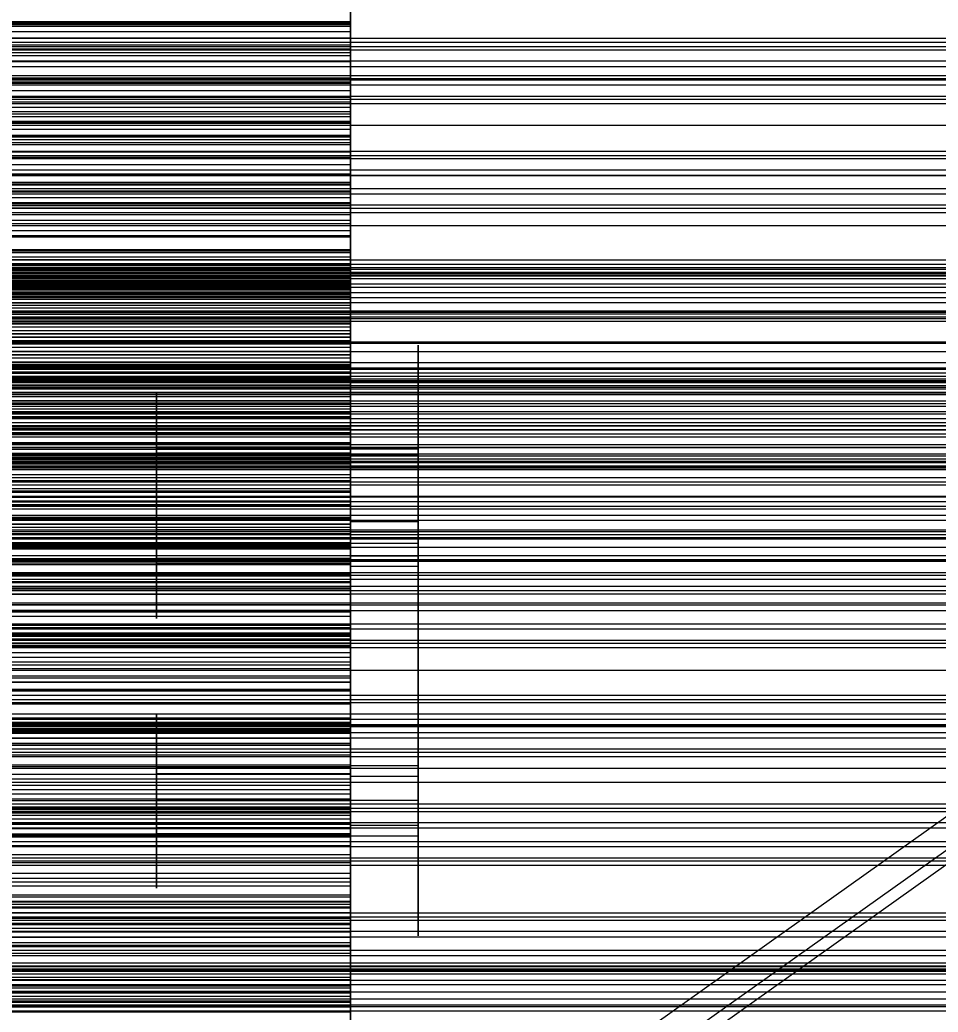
# Model space of a CAD drawing. Header units: millimetres. Extents: x -1970 to 59977, y -65068 to 6837.
# Drawn here: x 681.8 to 871.3, y -34246.2 to -34041.4 of the extents above; entities that cross this region are included whole.
import ezdxf

# ---------------------------------------------------------------- set-up
doc = ezdxf.new("R2010")
doc.units = ezdxf.units.MM
for name, color, linetype, lineweight in [('COTAS_O', 1, 'Continuous', 0), ('frontal_briquetadora', 7, 'Continuous', 0), ('frontal_C03', 7, 'Continuous', 0), ('frontal_secador', 7, 'Continuous', 0), ('frontal_tolva', 7, 'Continuous', 0)]:
    doc.layers.add(name, color=color, linetype=linetype, lineweight=lineweight)
doc.dimstyles.new('R19_100', dxfattribs={"dimtxt": 250, "dimasz": 150, "dimexe": 150, "dimexo": 80, "dimgap": 100, "dimtad": 1, "dimtih": 1, "dimtoh": 1, "dimdsep": 46, "dimcen": 0.09, "dimadec": 0, "dimazin": 0, "dimtfac": 1, "dimtdec": 4, "dimtofl": 0, "dimtmove": 0, "dimatfit": 3, "dimfxl": 1, "dimtolj": 1, "dimtzin": 0, "dimarcsym": 0})

# ---------------------------------------------------------------- blocks, each defined once
blk = doc.blocks.new('*D39')
at = {"layer": 'COTAS_O', "color": 0, "lineweight": -2, "transparency": 16777216}
for p, q in [((-1725, -34320), (-1725, -33550)), ((1725, -34320), (1725, -33550)), ((-1575, -33700), (1575, -33700))]:
    blk.add_line(p, q, dxfattribs=at)
at = {"layer": 'COTAS_O', "color": 0, "transparency": 16777216}
for points in [[(-1575, -33675), (-1575, -33725), (-1725, -33700)], [(1575, -33675), (1575, -33725), (1725, -33700)]]:
    blk.add_solid(points, dxfattribs=at)
at = {"layer": 'Defpoints', "color": 0, "transparency": 16777216}
for p in [(1725, -33700), (-1725, -34400), (1725, -34400)]:
    blk.add_point(p, dxfattribs=at)

msp = doc.modelspace()

# ---------------------------------------------------------------- linework, layer by layer
at = {"layer": 'frontal_briquetadora'}
for p, q in [((750, -34042.33), (750, -34028.173)), ((750, -34035.129), (750, -34047.366)), ((750, -34048.703), (750, -34035.538)), ((750, -34050.982), (750, -34037.173)), ((750, -34041.914), (750, -34037.651)), ((750, -34042.091), (750, -34038.346)), ((750, -34041.744), (550, -34041.744)), ((750, -34041.914), (550, -34041.914)), ((750, -34040.158), (750, -34053.343)), ((750, -34040.962), (750, -34054.391)), ((750, -34049.943), (750, -34041.744)), ((750, -34041.744), (750, -34042.719)), ((750, -34046.033), (750, -34041.914)), ((750, -34042.091), (550, -34042.091)), ((550, -34042.33), (750, -34042.33)), ((750, -34042.719), (550, -34042.719)), ((750, -34043.842), (550, -34043.842)), ((750, -34050.002), (750, -34042.091)), ((750, -34055.971), (750, -34042.33)), ((750, -34042.719), (750, -34043.842)), ((750, -34043.842), (750, -34045.12)), ((750, -34045.12), (550, -34045.12)), ((750, -34046.033), (550, -34046.033)), ((750, -34045.12), (750, -34046.562)), ((750, -34049.995), (750, -34046.033)), ((750, -34046.562), (550, -34046.562)), ((550, -34047.366), (750, -34047.366)), ((750, -34046.562), (750, -34048.182)), ((750, -34047.366), (750, -34060.778)), ((750, -34048.182), (550, -34048.182)), ((550, -34048.703), (750, -34048.703)), ((750, -34049.943), (550, -34049.943)), ((750, -34049.995), (550, -34049.995)), ((750, -34050.002), (550, -34050.002)), ((750, -34048.182), (750, -34050.002)), ((750, -34062.66), (750, -34048.703)), ((750, -34054.209), (750, -34049.943)), ((750, -34053.784), (750, -34049.995)), ((550, -34050.982), (750, -34050.982)), ((750, -34065.181), (750, -34050.982)), ((550, -34053.343), (750, -34053.343)), ((750, -34053.784), (550, -34053.784)), ((750, -34054.209), (550, -34054.209)), ((750, -34053.343), (750, -34065.238)), ((750, -34057.376), (750, -34053.784)), ((750, -34058.334), (750, -34054.209)), ((550, -34054.391), (750, -34054.391)), ((550, -34055.971), (750, -34055.971)), ((750, -34054.391), (750, -34066.654)), ((750, -34068.572), (750, -34055.971)), ((750, -34057.376), (550, -34057.376)), ((750, -34058.334), (550, -34058.334)), ((750, -34065.565), (750, -34057.376)), ((750, -34062.309), (750, -34058.334)), ((750, -34058.719), (550, -34058.719)), ((750, -34059.446), (550, -34059.446)), ((750, -34060.326), (550, -34060.326)), ((750, -34067.177), (750, -34058.719)), ((750, -34058.719), (750, -34059.446)), ((750, -34059.446), (750, -34060.326)), ((750, -34060.326), (750, -34061.366)), ((550, -34060.778), (750, -34060.778)), ((750, -34061.366), (550, -34061.366)), ((750, -34062.309), (550, -34062.309)), ((750, -34060.778), (750, -34074.849)), ((750, -34061.366), (750, -34062.574)), ((750, -34066.121), (750, -34062.309)), ((750, -34062.574), (550, -34062.574)), ((550, -34062.66), (750, -34062.66)), ((750, -34063.966), (550, -34063.966)), ((750, -34062.574), (750, -34063.966)), ((750, -34076.872), (750, -34062.66)), ((750, -34063.966), (750, -34065.565)), ((550, -34065.181), (750, -34065.181)), ((550, -34065.238), (750, -34065.238)), ((750, -34065.565), (550, -34065.565)), ((750, -34066.121), (550, -34066.121)), ((750, -34079.226), (750, -34065.181)), ((750, -34065.238), (750, -34075.388)), ((750, -34069.755), (750, -34066.121)), ((550, -34066.654), (750, -34066.654)), ((750, -34067.177), (550, -34067.177)), ((550, -34068.572), (750, -34068.572)), ((750, -34066.654), (750, -34077.28)), ((750, -34071.299), (750, -34067.177)), ((750, -34079.648), (750, -34068.572)), ((750, -34069.755), (550, -34069.755)), ((750, -34073.184), (750, -34069.755)), ((750, -34071.299), (550, -34071.299)), ((750, -34075.275), (750, -34071.299)), ((750, -34073.184), (550, -34073.184)), ((750, -34081.632), (750, -34073.184)), ((550, -34074.849), (750, -34074.849)), ((750, -34075.275), (550, -34075.275)), ((550, -34075.388), (750, -34075.388)), ((750, -34076.214), (550, -34076.214)), ((750, -34076.693), (550, -34076.693)), ((750, -34074.849), (750, -34089.04)), ((750, -34079.097), (750, -34075.275)), ((750, -34075.388), (750, -34083.402)), ((750, -34084.911), (750, -34076.214)), ((750, -34076.214), (750, -34076.693)), ((750, -34076.693), (750, -34077.327)), ((550, -34076.872), (750, -34076.872)), ((550, -34077.28), (750, -34077.28)), ((750, -34077.327), (550, -34077.327)), ((750, -34078.126), (550, -34078.126)), ((750, -34090.793), (750, -34076.872)), ((750, -34077.28), (750, -34085.86)), ((750, -34077.327), (750, -34078.126)), ((750, -34078.126), (750, -34079.098)), ((750, -34079.098), (550, -34079.098)), ((550, -34079.226), (750, -34079.226)), ((550, -34079.648), (750, -34079.648)), ((750, -34080.258), (550, -34080.258)), ((750, -34082.751), (750, -34079.097)), ((750, -34079.098), (750, -34080.258)), ((750, -34092.577), (750, -34079.226)), ((750, -34088.773), (750, -34079.648)), ((750, -34080.258), (750, -34081.632)), ((750, -34081.632), (550, -34081.632)), ((750, -34082.751), (550, -34082.751)), ((750, -34086.22), (750, -34082.751)), ((550, -34083.402), (750, -34083.402)), ((750, -34084.911), (550, -34084.911)), ((750, -34083.402), (750, -34088.971)), ((750, -34088.88), (750, -34084.911)), ((550, -34085.86), (750, -34085.86)), ((750, -34086.22), (550, -34086.22)), ((750, -34085.86), (750, -34092.064)), ((750, -34089.479), (750, -34086.22)), ((550, -34088.773), (750, -34088.773)), ((750, -34088.88), (550, -34088.88)), ((550, -34088.971), (750, -34088.971)), ((550, -34089.04), (750, -34089.04)), ((750, -34095.598), (750, -34088.773)), ((750, -34092.698), (750, -34088.88)), ((750, -34088.971), (750, -34090.256)), ((750, -34089.04), (750, -34102.804)), ((750, -34089.479), (550, -34089.479)), ((550, -34090.256), (750, -34090.256)), ((550, -34090.793), (750, -34090.793)), ((750, -34098.165), (750, -34089.479)), ((750, -34090.256), (750, -34091.623)), ((750, -34103.889), (750, -34090.793)), ((550, -34091.623), (750, -34091.623)), ((550, -34092.064), (750, -34092.064)), ((550, -34092.577), (750, -34092.577)), ((750, -34092.698), (550, -34092.698)), ((550, -34093.074), (750, -34093.074)), ((750, -34091.623), (750, -34093.074)), ((750, -34092.064), (750, -34093.54)), ((750, -34104.721), (750, -34092.577)), ((750, -34096.357), (750, -34092.698)), ((750, -34093.074), (750, -34094.607)), ((550, -34093.54), (750, -34093.54)), ((750, -34094.189), (550, -34094.189)), ((750, -34094.417), (550, -34094.417)), ((550, -34094.607), (750, -34094.607)), ((750, -34094.804), (550, -34094.804)), ((550, -34095.098), (750, -34095.098)), ((750, -34093.54), (750, -34095.098)), ((750, -34103.103), (750, -34094.189)), ((750, -34094.189), (750, -34094.417)), ((750, -34094.417), (750, -34094.804)), ((750, -34094.607), (750, -34096.221)), ((750, -34094.804), (750, -34095.36)), ((750, -34095.098), (750, -34096.737)), ((750, -34095.36), (550, -34095.36)), ((550, -34095.598), (750, -34095.598)), ((750, -34096.093), (550, -34096.093)), ((550, -34096.221), (750, -34096.221)), ((750, -34096.357), (550, -34096.357)), ((550, -34096.737), (750, -34096.737)), ((750, -34097.02), (550, -34097.02)), ((550, -34097.262), (750, -34097.262)), ((750, -34095.36), (750, -34096.093)), ((750, -34097.262), (750, -34095.598)), ((750, -34096.093), (750, -34097.02)), ((750, -34096.221), (750, -34097.916)), ((750, -34099.843), (750, -34096.357)), ((750, -34096.737), (750, -34098.457)), ((750, -34097.02), (750, -34098.165)), ((750, -34099.007), (750, -34097.262)), ((550, -34097.916), (750, -34097.916)), ((750, -34098.165), (550, -34098.165)), ((550, -34098.457), (750, -34098.457)), ((550, -34099.007), (750, -34099.007)), ((750, -34097.916), (750, -34099.69)), ((750, -34098.457), (750, -34100.257)), ((750, -34100.831), (750, -34099.007)), ((550, -34099.69), (750, -34099.69)), ((750, -34099.843), (550, -34099.843)), ((550, -34100.257), (750, -34100.257)), ((550, -34100.831), (750, -34100.831)), ((750, -34099.69), (750, -34101.544)), ((750, -34103.14), (750, -34099.843)), ((750, -34100.257), (750, -34102.135)), ((750, -34102.733), (750, -34100.831)), ((550, -34101.544), (750, -34101.544)), ((550, -34102.135), (750, -34102.135)), ((550, -34102.733), (750, -34102.733)), ((550, -34102.804), (750, -34102.804)), ((750, -34103.103), (550, -34103.103)), ((750, -34103.14), (550, -34103.14)), ((750, -34101.544), (750, -34103.477)), ((750, -34102.135), (750, -34104.091)), ((750, -34104.714), (750, -34102.733)), ((750, -34102.804), (750, -34115.613)), ((750, -34106.909), (750, -34103.103)), ((750, -34106.22), (750, -34103.14)), ((550, -34103.477), (750, -34103.477)), ((550, -34103.889), (750, -34103.889)), ((550, -34104.091), (750, -34104.091)), ((550, -34104.714), (750, -34104.714)), ((550, -34104.721), (750, -34104.721)), ((750, -34103.477), (750, -34105.486)), ((750, -34115.656), (750, -34103.889)), ((750, -34104.091), (750, -34106.125)), ((750, -34106.771), (750, -34104.714)), ((750, -34115.191), (750, -34104.721)), ((550, -34105.486), (750, -34105.486)), ((550, -34106.125), (750, -34106.125)), ((750, -34106.22), (550, -34106.22)), ((550, -34106.771), (750, -34106.771)), ((750, -34106.909), (550, -34106.909)), ((750, -34105.486), (750, -34107.573)), ((750, -34106.125), (750, -34108.235)), ((750, -34115.124), (750, -34106.22)), ((750, -34108.904), (750, -34106.771)), ((750, -34110.56), (750, -34106.909)), ((550, -34107.573), (750, -34107.573)), ((550, -34108.235), (750, -34108.235)), ((550, -34108.904), (750, -34108.904)), ((750, -34107.573), (750, -34109.735)), ((750, -34108.235), (750, -34110.42)), ((750, -34112.322), (750, -34108.512)), ((750, -34108.512), (750, -34108.992)), ((750, -34112.8), (750, -34108.552)), ((750, -34111.113), (750, -34108.904)), ((750, -34108.992), (750, -34113.668)), ((764, -34112.322), (764, -34108.512)), ((764, -34108.512), (764, -34108.992)), ((764, -34112.8), (764, -34108.552)), ((764, -34108.992), (764, -34113.668)), ((550, -34109.735), (750, -34109.735)), ((550, -34110.42), (750, -34110.42)), ((750, -34110.56), (550, -34110.56)), ((550, -34111.113), (750, -34111.113)), ((750, -34109.735), (750, -34111.971)), ((750, -34110.42), (750, -34112.679)), ((750, -34114.047), (750, -34110.56)), ((750, -34113.395), (750, -34111.113)), ((550, -34111.971), (750, -34111.971)), ((750, -34112.576), (550, -34112.576)), ((750, -34112.599), (550, -34112.599)), ((550, -34112.679), (750, -34112.679)), ((750, -34112.716), (550, -34112.716)), ((750, -34113.027), (550, -34113.027)), ((550, -34113.395), (750, -34113.395)), ((750, -34113.519), (550, -34113.519)), ((750, -34111.971), (750, -34114.281)), ((750, -34119.668), (750, -34112.322)), ((750, -34112.599), (750, -34112.576)), ((750, -34112.576), (750, -34112.716)), ((750, -34121.71), (750, -34112.599)), ((750, -34112.679), (750, -34115.012)), ((750, -34112.716), (750, -34113.027)), ((750, -34120.455), (750, -34112.8)), ((750, -34113.027), (750, -34113.519)), ((750, -34115.75), (750, -34113.395)), ((750, -34113.519), (750, -34114.21)), ((750, -34113.668), (750, -34121.613)), ((764, -34119.668), (764, -34112.322)), ((764, -34120.455), (764, -34112.8)), ((764, -34113.668), (764, -34121.613)), ((750, -34114.047), (550, -34114.047)), ((750, -34114.21), (550, -34114.21)), ((550, -34114.281), (750, -34114.281)), ((550, -34115.012), (750, -34115.012)), ((750, -34115.124), (550, -34115.124)), ((550, -34115.191), (750, -34115.191)), ((550, -34115.613), (750, -34115.613)), ((550, -34115.656), (750, -34115.656)), ((750, -34117.358), (750, -34114.047)), ((750, -34114.21), (750, -34115.124)), ((750, -34114.281), (750, -34116.664)), ((750, -34115.012), (750, -34117.417)), ((750, -34123.584), (750, -34115.191)), ((750, -34115.613), (750, -34126.974)), ((750, -34125.641), (750, -34115.656)), ((550, -34115.75), (750, -34115.75)), ((550, -34116.664), (750, -34116.664)), ((750, -34117.358), (550, -34117.358)), ((550, -34117.417), (750, -34117.417)), ((750, -34118.177), (750, -34115.75)), ((750, -34116.664), (750, -34119.118)), ((750, -34120.474), (750, -34117.358)), ((750, -34117.417), (750, -34119.893)), ((550, -34118.177), (750, -34118.177)), ((550, -34119.118), (750, -34119.118)), ((710, -34120.618), (710, -34118.301)), ((710, -34120.437), (710, -34118.359)), ((710, -34118.359), (710, -34118.621)), ((710, -34118.621), (710, -34121.171)), ((750, -34120.227), (750, -34117.813)), ((750, -34120.031), (750, -34117.866)), ((750, -34117.866), (750, -34118.139)), ((750, -34118.139), (750, -34120.796)), ((750, -34120.675), (750, -34118.177)), ((750, -34120.618), (750, -34118.301)), ((750, -34120.437), (750, -34118.359)), ((750, -34118.359), (750, -34118.621)), ((750, -34118.621), (750, -34121.171)), ((750, -34119.118), (750, -34126.503)), ((750, -34129.095), (750, -34119.668)), ((764, -34129.095), (764, -34119.668)), ((550, -34119.893), (750, -34119.893)), ((750, -34120.474), (550, -34120.474)), ((550, -34120.675), (750, -34120.675)), ((750, -34121.71), (550, -34121.71)), ((710, -34124.444), (710, -34120.437)), ((710, -34124.793), (710, -34120.618)), ((710, -34121.171), (710, -34125.505)), ((750, -34119.893), (750, -34122.44)), ((750, -34124.205), (750, -34120.031)), ((750, -34124.576), (750, -34120.227)), ((750, -34124.444), (750, -34120.437)), ((750, -34130), (750, -34120.455)), ((750, -34123.368), (750, -34120.474)), ((750, -34124.793), (750, -34120.618)), ((750, -34123.243), (750, -34120.675)), ((750, -34120.796), (750, -34125.31)), ((750, -34121.171), (750, -34125.505)), ((750, -34121.613), (750, -34131.254)), ((750, -34125.343), (750, -34121.71)), ((764, -34130), (764, -34120.455)), ((764, -34121.613), (764, -34131.254)), ((550, -34122.44), (750, -34122.44)), ((550, -34123.243), (750, -34123.243)), ((750, -34123.368), (550, -34123.368)), ((550, -34123.584), (750, -34123.584)), ((750, -34122.44), (750, -34125.055)), ((750, -34125.879), (750, -34123.243)), ((750, -34132.468), (750, -34123.368)), ((750, -34129.579), (750, -34123.584)), ((550, -34125.055), (750, -34125.055)), ((750, -34125.343), (550, -34125.343)), ((550, -34125.641), (750, -34125.641)), ((550, -34125.879), (750, -34125.879)), ((710, -34129.586), (710, -34124.444)), ((710, -34130), (710, -34124.793)), ((710, -34125.505), (710, -34130.763)), ((750, -34129.561), (750, -34124.205)), ((750, -34128.168), (750, -34124.357)), ((750, -34124.357), (750, -34124.838)), ((750, -34129.586), (750, -34124.444)), ((750, -34130), (750, -34124.576)), ((750, -34130), (750, -34124.793)), ((750, -34124.838), (750, -34129.514)), ((750, -34125.055), (750, -34133.026)), ((750, -34125.31), (750, -34130.788)), ((750, -34128.818), (750, -34125.343)), ((750, -34125.505), (750, -34130.763)), ((750, -34133.462), (750, -34125.641)), ((750, -34128.583), (750, -34125.879)), ((764, -34128.168), (764, -34124.357)), ((764, -34124.357), (764, -34124.838)), ((764, -34124.838), (764, -34129.514)), ((550, -34126.503), (750, -34126.503)), ((550, -34126.974), (750, -34126.974)), ((750, -34126.503), (750, -34131.376)), ((750, -34126.974), (750, -34136.452)), ((750, -34132.226), (750, -34127.978)), ((764, -34132.226), (764, -34127.978)), ((520, -34129.561), (750, -34129.561)), ((520, -34130), (750, -34130)), ((550, -34128.583), (750, -34128.583)), ((750, -34128.818), (550, -34128.818)), ((550, -34129.579), (750, -34129.579)), ((750, -34129.586), (710, -34129.586)), ((710, -34134.844), (710, -34129.586)), ((750, -34130), (710, -34130)), ((710, -34130), (710, -34135.207)), ((750, -34135.514), (750, -34128.168)), ((750, -34131.352), (750, -34128.583)), ((750, -34132.125), (750, -34128.818)), ((764, -34129.095), (750, -34129.095)), ((750, -34138.736), (750, -34129.095)), ((750, -34129.514), (750, -34137.459)), ((750, -34135.039), (750, -34129.561)), ((750, -34132.944), (750, -34129.579)), ((750, -34134.844), (750, -34129.586)), ((750, -34130), (750, -34135.424)), ((764, -34130), (750, -34130)), ((750, -34130), (750, -34135.207)), ((750, -34130), (750, -34139.545)), ((764, -34135.514), (764, -34128.168)), ((764, -34138.736), (764, -34129.095)), ((764, -34129.514), (764, -34137.459)), ((764, -34130), (764, -34139.545)), ((520, -34130.788), (750, -34130.788)), ((750, -34131.018), (550, -34131.018)), ((750, -34131.084), (550, -34131.084)), ((750, -34131.126), (550, -34131.126)), ((750, -34131.335), (550, -34131.335)), ((550, -34131.352), (750, -34131.352)), ((550, -34131.376), (750, -34131.376)), ((750, -34131.4), (550, -34131.4)), ((750, -34131.787), (550, -34131.787)), ((750, -34130.763), (710, -34130.763)), ((710, -34130.763), (710, -34135.905)), ((750, -34130.763), (750, -34135.905)), ((750, -34130.788), (750, -34136.144)), ((750, -34131.126), (750, -34131.018)), ((750, -34131.018), (750, -34131.084)), ((750, -34131.084), (750, -34131.335)), ((750, -34131.4), (750, -34131.126)), ((764, -34131.254), (750, -34131.254)), ((750, -34131.254), (750, -34140.681)), ((750, -34131.335), (750, -34131.787)), ((750, -34139.891), (750, -34131.352)), ((750, -34131.376), (750, -34133.551)), ((750, -34140.685), (750, -34131.4)), ((750, -34135.282), (750, -34131.472)), ((750, -34131.472), (750, -34131.953)), ((750, -34131.787), (750, -34132.468)), ((750, -34131.953), (750, -34136.628)), ((764, -34131.254), (764, -34140.681)), ((764, -34135.282), (764, -34131.472)), ((764, -34131.472), (764, -34131.953)), ((764, -34131.953), (764, -34136.628)), ((750, -34132.125), (550, -34132.125)), ((750, -34132.468), (550, -34132.468)), ((550, -34132.944), (750, -34132.944)), ((550, -34133.026), (750, -34133.026)), ((550, -34133.462), (750, -34133.462)), ((550, -34133.551), (750, -34133.551)), ((750, -34135.252), (750, -34132.125)), ((750, -34139.881), (750, -34132.226)), ((750, -34133.551), (750, -34132.944)), ((750, -34133.026), (750, -34138.548)), ((750, -34138.817), (750, -34133.462)), ((750, -34135.877), (750, -34133.712)), ((750, -34133.712), (750, -34133.985)), ((750, -34133.985), (750, -34136.641)), ((764, -34139.881), (764, -34132.226)), ((750, -34135.252), (550, -34135.252)), ((710, -34136.282), (710, -34134.204)), ((710, -34134.204), (710, -34134.466)), ((710, -34134.466), (710, -34137.017)), ((710, -34139.178), (710, -34134.844)), ((710, -34135.207), (710, -34139.382)), ((710, -34135.905), (710, -34139.912)), ((750, -34136.282), (750, -34134.204)), ((750, -34134.204), (750, -34134.466)), ((750, -34134.466), (750, -34137.017)), ((750, -34139.178), (750, -34134.844)), ((750, -34139.553), (750, -34135.039)), ((750, -34135.207), (750, -34139.382)), ((750, -34138.18), (750, -34135.252)), ((750, -34142.628), (750, -34135.282)), ((750, -34135.424), (750, -34139.773)), ((750, -34144.941), (750, -34135.514)), ((750, -34140.051), (750, -34135.877)), ((750, -34135.905), (750, -34139.912)), ((750, -34136.144), (750, -34140.318)), ((764, -34142.628), (764, -34135.282)), ((764, -34144.941), (764, -34135.514)), ((550, -34136.452), (750, -34136.452)), ((750, -34138.18), (550, -34138.18)), ((710, -34140.289), (710, -34136.282)), ((710, -34137.017), (710, -34141.35)), ((710, -34140.044), (710, -34137.727)), ((750, -34140.289), (750, -34136.282)), ((750, -34136.452), (750, -34143.68)), ((750, -34136.628), (750, -34144.574)), ((750, -34136.641), (750, -34141.156)), ((750, -34137.017), (750, -34141.35)), ((750, -34139.653), (750, -34137.24)), ((750, -34137.459), (750, -34147.1)), ((750, -34140.044), (750, -34137.727)), ((750, -34140.882), (750, -34138.18)), ((764, -34136.628), (764, -34144.574)), ((764, -34137.459), (764, -34147.1)), ((550, -34138.548), (750, -34138.548)), ((550, -34138.817), (750, -34138.817)), ((550, -34139.891), (750, -34139.891)), ((710, -34141.729), (710, -34139.178)), ((710, -34139.382), (710, -34141.699)), ((710, -34139.912), (710, -34141.991)), ((710, -34144.22), (710, -34140.044)), ((710, -34145.431), (710, -34140.289)), ((750, -34138.548), (750, -34141.41)), ((750, -34146.681), (750, -34138.736)), ((750, -34141.501), (750, -34138.817)), ((750, -34141.729), (750, -34139.178)), ((750, -34139.382), (750, -34141.699)), ((750, -34139.545), (750, -34147.2)), ((750, -34142.21), (750, -34139.553)), ((750, -34144.003), (750, -34139.653)), ((750, -34139.773), (750, -34142.187)), ((750, -34149.426), (750, -34139.881)), ((750, -34146.05), (750, -34139.891)), ((750, -34139.912), (750, -34141.991)), ((750, -34144.22), (750, -34140.044)), ((750, -34145.407), (750, -34140.051)), ((750, -34145.431), (750, -34140.289)), ((764, -34146.681), (764, -34138.736)), ((764, -34139.545), (764, -34147.2)), ((764, -34149.426), (764, -34139.881)), ((750, -34140.685), (550, -34140.685)), ((750, -34140.882), (550, -34140.882)), ((550, -34141.41), (750, -34141.41)), ((550, -34141.501), (750, -34141.501)), ((710, -34143.397), (710, -34141.319)), ((710, -34141.319), (710, -34141.581)), ((710, -34141.35), (710, -34146.609)), ((710, -34141.581), (710, -34144.131)), ((710, -34141.991), (710, -34141.729)), ((750, -34140.318), (750, -34142.483)), ((750, -34140.681), (750, -34148.027)), ((750, -34144.137), (750, -34140.685)), ((750, -34142.991), (750, -34140.827)), ((750, -34140.827), (750, -34141.1)), ((750, -34150.155), (750, -34140.882)), ((750, -34141.1), (750, -34143.756)), ((750, -34141.156), (750, -34146.634)), ((750, -34143.397), (750, -34141.319)), ((750, -34141.319), (750, -34141.581)), ((750, -34141.35), (750, -34146.609)), ((750, -34141.41), (750, -34141.501)), ((750, -34141.581), (750, -34144.131)), ((750, -34141.991), (750, -34141.729)), ((750, -34142.483), (750, -34142.21)), ((764, -34140.681), (764, -34148.027)), ((550, -34143.68), (750, -34143.68)), ((750, -34144.137), (550, -34144.137)), ((550, -34144.381), (750, -34144.381)), ((710, -34147.404), (710, -34143.397)), ((710, -34144.131), (710, -34148.465)), ((710, -34149.426), (710, -34144.22)), ((750, -34152.055), (750, -34142.628)), ((750, -34147.165), (750, -34142.991)), ((750, -34147.404), (750, -34143.397)), ((750, -34143.68), (750, -34148.383)), ((750, -34143.756), (750, -34148.271)), ((750, -34149.426), (750, -34144.003)), ((750, -34144.131), (750, -34148.465)), ((750, -34147.428), (750, -34144.137)), ((750, -34149.426), (750, -34144.22)), ((750, -34144.381), (750, -34146.095)), ((750, -34145.452), (750, -34144.381)), ((764, -34152.055), (764, -34142.628)), ((520, -34145.407), (750, -34145.407)), ((550, -34145.452), (750, -34145.452)), ((550, -34146.05), (750, -34146.05)), ((550, -34146.095), (750, -34146.095)), ((750, -34145.431), (710, -34145.431)), ((710, -34150.69), (710, -34145.431)), ((750, -34144.574), (750, -34154.214)), ((764, -34144.941), (750, -34144.941)), ((750, -34154.582), (750, -34144.941)), ((750, -34150.885), (750, -34145.407)), ((750, -34150.69), (750, -34145.431)), ((750, -34149.267), (750, -34145.452)), ((750, -34149.591), (750, -34146.05)), ((750, -34146.095), (750, -34150.529)), ((764, -34144.574), (764, -34154.214)), ((764, -34154.582), (764, -34144.941)), ((520, -34146.634), (750, -34146.634)), ((750, -34147.428), (550, -34147.428)), ((550, -34148.383), (750, -34148.383)), ((750, -34146.609), (710, -34146.609)), ((710, -34146.609), (710, -34151.751)), ((710, -34152.546), (710, -34147.404)), ((710, -34148.465), (710, -34153.724)), ((750, -34146.609), (750, -34151.751)), ((750, -34146.634), (750, -34151.99)), ((750, -34151.357), (750, -34146.681)), ((764, -34147.1), (750, -34147.1)), ((750, -34147.1), (750, -34156.527)), ((750, -34152.522), (750, -34147.165)), ((750, -34147.2), (750, -34151.448)), ((750, -34152.546), (750, -34147.404)), ((750, -34150.547), (750, -34147.428)), ((750, -34148.027), (750, -34151.837)), ((750, -34148.271), (750, -34153.748)), ((750, -34148.383), (750, -34150.379)), ((750, -34148.465), (750, -34153.724)), ((764, -34151.357), (764, -34146.681)), ((764, -34147.1), (764, -34156.527)), ((764, -34147.2), (764, -34151.448)), ((764, -34148.027), (764, -34151.837)), ((520, -34149.426), (750, -34149.426)), ((550, -34149.267), (750, -34149.267)), ((750, -34149.488), (550, -34149.488)), ((750, -34149.496), (550, -34149.496)), ((550, -34149.591), (750, -34149.591)), ((750, -34149.667), (550, -34149.667)), ((750, -34149.71), (550, -34149.71)), ((750, -34150.023), (550, -34150.023)), ((750, -34150.155), (550, -34150.155)), ((550, -34150.379), (750, -34150.379)), ((550, -34150.529), (750, -34150.529)), ((750, -34149.426), (710, -34149.426)), ((710, -34149.426), (710, -34154.633)), ((750, -34155.68), (750, -34149.267)), ((750, -34149.426), (750, -34154.85)), ((764, -34149.426), (750, -34149.426)), ((750, -34149.426), (750, -34154.633)), ((750, -34149.426), (750, -34158.972)), ((750, -34149.667), (750, -34149.488)), ((750, -34149.496), (750, -34149.71)), ((750, -34150.379), (750, -34149.591)), ((750, -34150.023), (750, -34149.667)), ((750, -34149.71), (750, -34150.155)), ((750, -34150.548), (750, -34150.023)), ((750, -34150.529), (750, -34157.512)), ((764, -34149.426), (764, -34158.972)), ((520, -34152.522), (750, -34152.522)), ((750, -34150.548), (550, -34150.548)), ((710, -34155.024), (710, -34150.69)), ((710, -34151.751), (710, -34155.758)), ((750, -34152.546), (710, -34152.546)), ((710, -34157.805), (710, -34152.546)), ((750, -34153.483), (750, -34150.547)), ((750, -34159.984), (750, -34150.548)), ((750, -34155.024), (750, -34150.69)), ((750, -34155.399), (750, -34150.885)), ((750, -34151.837), (750, -34151.357)), ((750, -34151.751), (750, -34155.758)), ((750, -34151.99), (750, -34156.164)), ((764, -34152.055), (750, -34152.055)), ((750, -34161.696), (750, -34152.055)), ((750, -34157.999), (750, -34152.522)), ((750, -34157.805), (750, -34152.546)), ((764, -34151.837), (764, -34151.357)), ((764, -34161.696), (764, -34152.055)), ((520, -34153.748), (750, -34153.748)), ((750, -34153.483), (550, -34153.483)), ((750, -34153.724), (710, -34153.724)), ((710, -34153.724), (710, -34158.866)), ((710, -34154.633), (710, -34158.808)), ((750, -34156.216), (750, -34153.483)), ((750, -34153.724), (750, -34158.866)), ((750, -34153.748), (750, -34159.105)), ((764, -34154.214), (750, -34154.214)), ((750, -34154.214), (750, -34163.642)), ((750, -34162.527), (750, -34154.582)), ((750, -34154.633), (750, -34158.808)), ((764, -34154.214), (764, -34163.642)), ((764, -34162.527), (764, -34154.582)), ((550, -34155.68), (750, -34155.68)), ((750, -34156.216), (550, -34156.216)), ((710, -34157.574), (710, -34155.024)), ((710, -34155.758), (710, -34157.836)), ((750, -34154.85), (750, -34159.199)), ((750, -34157.574), (750, -34155.024)), ((750, -34158.056), (750, -34155.399)), ((750, -34164.444), (750, -34155.68)), ((750, -34155.758), (750, -34157.836)), ((750, -34156.164), (750, -34158.329)), ((750, -34158.718), (750, -34156.216)), ((750, -34156.527), (750, -34163.873)), ((764, -34156.527), (764, -34163.873)), ((550, -34157.269), (750, -34157.269)), ((550, -34157.512), (750, -34157.512)), ((550, -34158.289), (750, -34158.289)), ((750, -34158.718), (550, -34158.718)), ((710, -34157.836), (710, -34157.574)), ((710, -34162.139), (710, -34157.805)), ((750, -34157.269), (750, -34159.034)), ((750, -34158.289), (750, -34157.269)), ((750, -34157.512), (750, -34166.775)), ((750, -34157.836), (750, -34157.574)), ((750, -34162.139), (750, -34157.805)), ((750, -34162.514), (750, -34157.999)), ((750, -34158.329), (750, -34158.056)), ((750, -34162.055), (750, -34158.289)), ((750, -34168.143), (750, -34158.718)), ((550, -34159.034), (750, -34159.034)), ((750, -34159.984), (550, -34159.984)), ((710, -34158.808), (710, -34161.125)), ((710, -34158.866), (710, -34162.873)), ((750, -34158.808), (750, -34161.125)), ((750, -34158.866), (750, -34162.873)), ((750, -34158.972), (750, -34166.627)), ((750, -34159.034), (750, -34163.517)), ((750, -34159.105), (750, -34163.279)), ((750, -34159.199), (750, -34161.613)), ((750, -34163.247), (750, -34159.984)), ((764, -34158.972), (764, -34166.627)), ((550, -34162.055), (750, -34162.055)), ((710, -34164.689), (710, -34162.139)), ((750, -34169.642), (750, -34161.696)), ((750, -34168.422), (750, -34162.055)), ((750, -34164.689), (750, -34162.139)), ((750, -34165.17), (750, -34162.514)), ((750, -34167.203), (750, -34162.527)), ((764, -34169.642), (764, -34161.696)), ((764, -34167.203), (764, -34162.527)), ((750, -34163.247), (550, -34163.247)), ((550, -34163.517), (750, -34163.517)), ((550, -34164.444), (750, -34164.444)), ((710, -34162.873), (710, -34164.951)), ((710, -34164.951), (710, -34164.689)), ((750, -34162.873), (750, -34164.951)), ((750, -34166.345), (750, -34163.247)), ((750, -34163.279), (750, -34165.443)), ((750, -34163.517), (750, -34170.544)), ((750, -34163.642), (750, -34170.988)), ((750, -34163.873), (750, -34167.683)), ((750, -34175.223), (750, -34164.444)), ((750, -34164.951), (750, -34164.689)), ((764, -34163.642), (764, -34170.988)), ((764, -34163.873), (764, -34167.683)), ((750, -34166.345), (550, -34166.345)), ((550, -34166.775), (750, -34166.775)), ((750, -34165.443), (750, -34165.17)), ((750, -34169.27), (750, -34166.345)), ((750, -34166.627), (750, -34170.875)), ((750, -34166.775), (750, -34177.964)), ((764, -34166.627), (764, -34170.875)), ((750, -34167.934), (550, -34167.934)), ((750, -34167.96), (550, -34167.96)), ((750, -34168.143), (550, -34168.143)), ((750, -34168.194), (550, -34168.194)), ((550, -34168.422), (750, -34168.422)), ((750, -34168.618), (550, -34168.618)), ((750, -34167.683), (750, -34167.203)), ((750, -34167.96), (750, -34167.934)), ((750, -34167.934), (750, -34168.143)), ((750, -34168.194), (750, -34167.96)), ((750, -34168.618), (750, -34168.194)), ((750, -34177.146), (750, -34168.422)), ((750, -34169.222), (750, -34168.618)), ((764, -34167.683), (764, -34167.203)), ((750, -34169.222), (550, -34169.222)), ((750, -34169.27), (550, -34169.27)), ((750, -34169.995), (550, -34169.995)), ((550, -34170.441), (750, -34170.441)), ((550, -34170.544), (750, -34170.544)), ((550, -34170.764), (750, -34170.764)), ((750, -34169.995), (750, -34169.222)), ((750, -34172.006), (750, -34169.27)), ((750, -34174.317), (750, -34169.642)), ((750, -34179.561), (750, -34169.995)), ((750, -34170.441), (750, -34172.896)), ((750, -34170.764), (750, -34170.441)), ((750, -34170.544), (750, -34179.847)), ((750, -34173.853), (750, -34170.764)), ((750, -34170.988), (750, -34174.798)), ((764, -34174.317), (764, -34169.642)), ((764, -34170.988), (764, -34174.798)), ((750, -34172.006), (550, -34172.006)), ((550, -34172.896), (750, -34172.896)), ((750, -34174.538), (750, -34172.006)), ((750, -34172.896), (750, -34178.035)), ((550, -34173.853), (750, -34173.853)), ((750, -34174.538), (550, -34174.538)), ((750, -34179.589), (750, -34173.853)), ((750, -34174.798), (750, -34174.317)), ((750, -34176.835), (750, -34174.538)), ((750, -34178.573), (750, -34174.763)), ((750, -34174.763), (750, -34175.243)), ((764, -34174.798), (764, -34174.317)), ((764, -34178.573), (764, -34174.763)), ((764, -34174.763), (764, -34175.243)), ((550, -34175.223), (750, -34175.223)), ((750, -34176.835), (550, -34176.835)), ((550, -34177.146), (750, -34177.146)), ((750, -34187.602), (750, -34175.223)), ((750, -34175.243), (750, -34179.919)), ((750, -34186.389), (750, -34176.835)), ((750, -34178.883), (750, -34177)), ((750, -34178.061), (750, -34177.118)), ((750, -34177.118), (750, -34179.937)), ((750, -34187.891), (750, -34177.146)), ((764, -34175.243), (764, -34179.919)), ((550, -34177.964), (750, -34177.964)), ((550, -34178.035), (750, -34178.035)), ((750, -34179.373), (750, -34177.5)), ((750, -34178.555), (750, -34177.617)), ((750, -34177.617), (750, -34180.422)), ((750, -34177.964), (750, -34190.647)), ((750, -34178.035), (750, -34185.66)), ((750, -34182.729), (750, -34178.061)), ((750, -34183.199), (750, -34178.555)), ((750, -34185.919), (750, -34178.573)), ((750, -34184.46), (750, -34178.883)), ((764, -34185.919), (764, -34178.573)), ((750, -34179.561), (550, -34179.561)), ((550, -34179.589), (750, -34179.589)), ((550, -34179.847), (750, -34179.847)), ((750, -34184.922), (750, -34179.373)), ((750, -34182.626), (750, -34179.561)), ((750, -34187.752), (750, -34179.589)), ((750, -34179.847), (750, -34191.067)), ((750, -34179.919), (750, -34187.864)), ((750, -34179.937), (750, -34186.409)), ((750, -34180.422), (750, -34186.861)), ((750, -34185.3), (750, -34181.052)), ((764, -34179.919), (764, -34187.864)), ((764, -34185.3), (764, -34181.052)), ((750, -34182.626), (550, -34182.626)), ((750, -34185.525), (750, -34182.626)), ((750, -34190.943), (750, -34182.729)), ((750, -34191.371), (750, -34183.199)), ((710, -34186.688), (710, -34184.61)), ((710, -34184.61), (710, -34184.872)), ((710, -34184.872), (710, -34187.422)), ((750, -34186.282), (750, -34184.117)), ((750, -34184.117), (750, -34184.39)), ((750, -34184.39), (750, -34187.047)), ((750, -34193.516), (750, -34184.46)), ((750, -34186.688), (750, -34184.61)), ((750, -34184.61), (750, -34184.872)), ((750, -34184.872), (750, -34187.422)), ((750, -34193.932), (750, -34184.922)), ((750, -34192.955), (750, -34185.3)), ((764, -34192.955), (764, -34185.3)), ((750, -34185.525), (550, -34185.525)), ((550, -34185.66), (750, -34185.66)), ((750, -34186.389), (550, -34186.389)), ((750, -34186.417), (550, -34186.417)), ((750, -34186.682), (550, -34186.682)), ((750, -34187.157), (550, -34187.157)), ((710, -34190.695), (710, -34186.688)), ((750, -34188.246), (750, -34185.525)), ((750, -34185.66), (750, -34195.479)), ((750, -34195.346), (750, -34185.919)), ((750, -34190.456), (750, -34186.282)), ((750, -34186.417), (750, -34186.389)), ((750, -34186.409), (750, -34196.286)), ((750, -34186.682), (750, -34186.417)), ((750, -34187.157), (750, -34186.682)), ((750, -34190.695), (750, -34186.688)), ((750, -34186.861), (750, -34196.687)), ((750, -34187.047), (750, -34191.561)), ((750, -34190.896), (750, -34187.086)), ((750, -34187.086), (750, -34187.567)), ((750, -34187.826), (750, -34187.157)), ((764, -34195.346), (764, -34185.919)), ((764, -34190.896), (764, -34187.086)), ((764, -34187.086), (764, -34187.567)), ((550, -34187.602), (750, -34187.602)), ((550, -34187.752), (750, -34187.752)), ((750, -34187.826), (550, -34187.826)), ((550, -34187.891), (750, -34187.891)), ((750, -34188.246), (550, -34188.246)), ((750, -34188.675), (550, -34188.675)), ((710, -34187.422), (710, -34191.756)), ((750, -34187.422), (750, -34191.756)), ((750, -34187.567), (750, -34192.242)), ((750, -34201.105), (750, -34187.602)), ((750, -34198.027), (750, -34187.752)), ((750, -34188.675), (750, -34187.826)), ((750, -34187.864), (750, -34197.505)), ((750, -34200.244), (750, -34187.891)), ((750, -34190.778), (750, -34188.246)), ((750, -34189.695), (750, -34188.675)), ((764, -34187.567), (764, -34192.242)), ((764, -34187.864), (764, -34197.505)), ((750, -34189.695), (550, -34189.695)), ((550, -34190.647), (750, -34190.647)), ((750, -34190.778), (550, -34190.778)), ((550, -34191.067), (750, -34191.067)), ((710, -34195.837), (710, -34190.695)), ((710, -34193.118), (710, -34190.801)), ((750, -34199.367), (750, -34189.695)), ((750, -34192.727), (750, -34190.313)), ((750, -34195.812), (750, -34190.456)), ((750, -34190.647), (750, -34204.338)), ((750, -34195.837), (750, -34190.695)), ((750, -34193.102), (750, -34190.778)), ((750, -34193.118), (750, -34190.801)), ((750, -34198.242), (750, -34190.896)), ((750, -34202.387), (750, -34190.943)), ((750, -34191.067), (750, -34203.774)), ((750, -34202.757), (750, -34191.371)), ((764, -34198.242), (764, -34190.896)), ((750, -34193.102), (550, -34193.102)), ((710, -34191.756), (710, -34197.015)), ((710, -34197.293), (710, -34193.118)), ((750, -34191.561), (750, -34197.039)), ((750, -34191.756), (750, -34197.015)), ((750, -34192.242), (750, -34200.188)), ((750, -34197.076), (750, -34192.727)), ((750, -34202.5), (750, -34192.955)), ((750, -34195.188), (750, -34193.102)), ((750, -34197.293), (750, -34193.118)), ((750, -34205.704), (750, -34193.516)), ((764, -34192.242), (764, -34200.188)), ((764, -34202.5), (764, -34192.955)), ((750, -34195.188), (550, -34195.188)), ((550, -34195.479), (750, -34195.479)), ((750, -34206.057), (750, -34193.932)), ((750, -34204.848), (750, -34195.188)), ((764, -34195.346), (750, -34195.346)), ((750, -34204.987), (750, -34195.346)), ((750, -34195.479), (750, -34207.113)), ((764, -34204.987), (764, -34195.346)), ((520, -34195.812), (750, -34195.812)), ((520, -34197.039), (750, -34197.039)), ((750, -34195.837), (710, -34195.837)), ((710, -34201.096), (710, -34195.837)), ((710, -34199.011), (710, -34196.933)), ((710, -34196.933), (710, -34197.195)), ((750, -34197.015), (710, -34197.015)), ((710, -34197.015), (710, -34202.157)), ((710, -34197.195), (710, -34199.745)), ((710, -34202.5), (710, -34197.293)), ((750, -34201.29), (750, -34195.812)), ((750, -34201.096), (750, -34195.837)), ((750, -34196.286), (750, -34209.187)), ((750, -34198.605), (750, -34196.441)), ((750, -34196.441), (750, -34196.713)), ((750, -34196.687), (750, -34209.523)), ((750, -34196.713), (750, -34199.37)), ((750, -34199.011), (750, -34196.933)), ((750, -34196.933), (750, -34197.195)), ((750, -34197.015), (750, -34202.157)), ((750, -34197.039), (750, -34202.395)), ((750, -34202.5), (750, -34197.076)), ((750, -34197.195), (750, -34199.745)), ((750, -34202.5), (750, -34197.293)), ((764, -34197.505), (750, -34197.505)), ((750, -34197.505), (750, -34206.932)), ((764, -34197.505), (764, -34206.932)), ((550, -34198.027), (750, -34198.027)), ((750, -34199.367), (550, -34199.367)), ((710, -34203.018), (710, -34199.011)), ((750, -34210.021), (750, -34198.027)), ((750, -34207.669), (750, -34198.242)), ((750, -34202.779), (750, -34198.605)), ((750, -34203.018), (750, -34199.011)), ((750, -34202.228), (750, -34199.367)), ((750, -34199.37), (750, -34203.885)), ((764, -34207.669), (764, -34198.242)), ((550, -34200.244), (750, -34200.244)), ((550, -34201.105), (750, -34201.105)), ((710, -34199.745), (710, -34204.079)), ((710, -34205.429), (710, -34201.096)), ((750, -34199.745), (750, -34204.079)), ((750, -34200.188), (750, -34209.828)), ((750, -34213.731), (750, -34200.244)), ((750, -34205.429), (750, -34201.096)), ((750, -34208.173), (750, -34201.105)), ((750, -34205.804), (750, -34201.29)), ((764, -34200.188), (764, -34209.828)), ((520, -34202.5), (750, -34202.5)), ((750, -34202.228), (550, -34202.228)), ((550, -34203.774), (750, -34203.774)), ((710, -34202.157), (710, -34206.164)), ((750, -34202.5), (710, -34202.5)), ((710, -34202.5), (710, -34207.707)), ((710, -34208.16), (710, -34203.018)), ((750, -34202.157), (750, -34206.164)), ((750, -34204.919), (750, -34202.228)), ((750, -34216.621), (750, -34202.387)), ((750, -34202.395), (750, -34206.569)), ((750, -34202.5), (750, -34207.924)), ((764, -34202.5), (750, -34202.5)), ((750, -34202.5), (750, -34207.707)), ((750, -34202.5), (750, -34212.045)), ((750, -34216.919), (750, -34202.757)), ((750, -34208.136), (750, -34202.779)), ((750, -34208.16), (750, -34203.018)), ((750, -34203.774), (750, -34217.478)), ((764, -34202.5), (764, -34212.045)), ((550, -34204.338), (750, -34204.338)), ((750, -34204.848), (550, -34204.848)), ((750, -34204.919), (550, -34204.919)), ((750, -34205.112), (550, -34205.112)), ((750, -34205.616), (550, -34205.616)), ((710, -34204.079), (710, -34209.338)), ((710, -34207.98), (710, -34205.429)), ((750, -34203.885), (750, -34209.362)), ((750, -34204.079), (750, -34209.338)), ((750, -34204.338), (750, -34218.51)), ((750, -34205.112), (750, -34204.848)), ((750, -34207.432), (750, -34204.919)), ((750, -34212.932), (750, -34204.987)), ((750, -34205.616), (750, -34205.112)), ((750, -34207.98), (750, -34205.429)), ((750, -34206.333), (750, -34205.616)), ((750, -34220.554), (750, -34205.704)), ((750, -34208.461), (750, -34205.804)), ((764, -34212.932), (764, -34204.987)), ((750, -34206.333), (550, -34206.333)), ((550, -34207.113), (750, -34207.113)), ((750, -34207.243), (550, -34207.243)), ((750, -34207.432), (550, -34207.432)), ((710, -34206.164), (710, -34208.242)), ((710, -34207.707), (710, -34211.882)), ((750, -34220.832), (750, -34206.057)), ((750, -34206.164), (750, -34208.242)), ((750, -34207.243), (750, -34206.333)), ((750, -34206.569), (750, -34208.734)), ((750, -34206.932), (750, -34214.278)), ((750, -34207.113), (750, -34220.117)), ((750, -34208.336), (750, -34207.243)), ((750, -34209.753), (750, -34207.432)), ((764, -34207.669), (750, -34207.669)), ((750, -34217.31), (750, -34207.669)), ((750, -34207.707), (750, -34211.882)), ((764, -34206.932), (764, -34214.278)), ((764, -34217.31), (764, -34207.669)), ((520, -34208.136), (750, -34208.136)), ((520, -34209.362), (750, -34209.362)), ((550, -34208.173), (750, -34208.173)), ((750, -34208.336), (550, -34208.336)), ((750, -34209.601), (550, -34209.601)), ((750, -34209.753), (550, -34209.753)), ((710, -34208.242), (710, -34207.98)), ((750, -34208.16), (710, -34208.16)), ((710, -34213.419), (710, -34208.16)), ((750, -34209.338), (710, -34209.338)), ((710, -34209.338), (710, -34214.48)), ((750, -34207.924), (750, -34212.273)), ((750, -34208.242), (750, -34207.98)), ((750, -34213.613), (750, -34208.136)), ((750, -34213.419), (750, -34208.16)), ((750, -34215.272), (750, -34208.173)), ((750, -34209.601), (750, -34208.336)), ((750, -34208.734), (750, -34208.461)), ((750, -34209.187), (750, -34224.618)), ((750, -34209.338), (750, -34214.48)), ((750, -34209.362), (750, -34214.719)), ((750, -34209.523), (750, -34224.875)), ((750, -34219.355), (750, -34209.601)), ((750, -34211.863), (750, -34209.753)), ((764, -34209.828), (750, -34209.828)), ((750, -34209.828), (750, -34219.255)), ((764, -34209.828), (764, -34219.255)), ((550, -34210.021), (750, -34210.021)), ((750, -34211.863), (550, -34211.863)), ((710, -34211.882), (710, -34214.199)), ((750, -34223.272), (750, -34210.021)), ((750, -34213.734), (750, -34211.863)), ((750, -34211.882), (750, -34214.199)), ((750, -34213.734), (550, -34213.734)), ((710, -34217.753), (710, -34213.419)), ((750, -34212.045), (750, -34219.7)), ((750, -34212.273), (750, -34214.687)), ((750, -34217.608), (750, -34212.932)), ((750, -34217.753), (750, -34213.419)), ((750, -34218.128), (750, -34213.613)), ((750, -34227.834), (750, -34213.731)), ((750, -34223.476), (750, -34213.734)), ((764, -34212.045), (764, -34219.7)), ((764, -34217.608), (764, -34212.932)), ((550, -34215.272), (750, -34215.272)), ((710, -34214.48), (710, -34218.487)), ((750, -34214.278), (750, -34218.089)), ((750, -34214.48), (750, -34218.487)), ((750, -34214.719), (750, -34218.892)), ((750, -34222.397), (750, -34215.272)), ((764, -34214.278), (764, -34218.089)), ((550, -34217.478), (750, -34217.478)), ((710, -34220.303), (710, -34217.753)), ((750, -34233.1), (750, -34216.621)), ((750, -34233.313), (750, -34216.919)), ((750, -34225.255), (750, -34217.31)), ((750, -34217.478), (750, -34224.611)), ((750, -34218.089), (750, -34217.608)), ((750, -34220.303), (750, -34217.753)), ((750, -34220.784), (750, -34218.128)), ((764, -34225.255), (764, -34217.31)), ((764, -34218.089), (764, -34217.608)), ((550, -34218.51), (750, -34218.51)), ((750, -34219.355), (550, -34219.355)), ((550, -34220.117), (750, -34220.117)), ((710, -34218.487), (710, -34220.565)), ((750, -34218.487), (750, -34220.565)), ((750, -34218.51), (750, -34232.619)), ((750, -34218.892), (750, -34221.057)), ((750, -34219.255), (750, -34226.602)), ((750, -34222.005), (750, -34219.355)), ((750, -34219.7), (750, -34223.948)), ((750, -34220.117), (750, -34233.99)), ((764, -34219.255), (764, -34226.602)), ((764, -34219.7), (764, -34223.948)), ((750, -34222.005), (550, -34222.005)), ((710, -34220.565), (710, -34220.303)), ((750, -34220.565), (750, -34220.303)), ((750, -34237.497), (750, -34220.554)), ((750, -34221.057), (750, -34220.784)), ((750, -34237.688), (750, -34220.832)), ((750, -34224.483), (750, -34222.005)), ((550, -34222.397), (750, -34222.397)), ((550, -34223.272), (750, -34223.272)), ((750, -34223.476), (550, -34223.476)), ((750, -34223.976), (550, -34223.976)), ((750, -34229.547), (750, -34222.397)), ((750, -34237.271), (750, -34223.272)), ((750, -34223.976), (750, -34223.476)), ((750, -34224.718), (750, -34223.976)), ((750, -34224.483), (550, -34224.483)), ((550, -34224.611), (750, -34224.611)), ((750, -34224.718), (550, -34224.718)), ((750, -34225.673), (550, -34225.673)), ((750, -34226.781), (750, -34224.483)), ((750, -34224.611), (750, -34231.767)), ((750, -34224.618), (750, -34241.985)), ((750, -34225.673), (750, -34224.718)), ((750, -34224.875), (750, -34242.153)), ((750, -34229.931), (750, -34225.255)), ((750, -34226.824), (750, -34225.673)), ((764, -34229.931), (764, -34225.255)), ((750, -34226.781), (550, -34226.781)), ((750, -34226.824), (550, -34226.824)), ((550, -34227.834), (750, -34227.834)), ((750, -34228.157), (550, -34228.157)), ((750, -34226.602), (750, -34230.412)), ((750, -34228.885), (750, -34226.781)), ((750, -34228.157), (750, -34226.824)), ((750, -34242.009), (750, -34227.834)), ((750, -34229.664), (750, -34228.157)), ((764, -34226.602), (764, -34230.412)), ((750, -34228.885), (550, -34228.885)), ((550, -34229.547), (750, -34229.547)), ((750, -34229.664), (550, -34229.664)), ((750, -34230.777), (750, -34228.885)), ((750, -34236.717), (750, -34229.547)), ((750, -34239.478), (750, -34229.664)), ((750, -34230.412), (750, -34229.931)), ((764, -34230.412), (764, -34229.931)), ((750, -34230.777), (550, -34230.777)), ((550, -34231.767), (750, -34231.767)), ((750, -34232.427), (550, -34232.427)), ((750, -34232.427), (750, -34230.777)), ((750, -34231.767), (750, -34238.943)), ((750, -34242.229), (750, -34232.427)), ((550, -34232.619), (750, -34232.619)), ((550, -34233.99), (750, -34233.99)), ((750, -34232.619), (750, -34236.673)), ((750, -34251.188), (750, -34233.1)), ((750, -34251.309), (750, -34233.313)), ((750, -34233.99), (750, -34241.171)), ((550, -34236.673), (750, -34236.673)), ((550, -34236.717), (750, -34236.717)), ((550, -34237.271), (750, -34237.271)), ((750, -34236.673), (750, -34240.744)), ((750, -34243.904), (750, -34236.717)), ((750, -34251.479), (750, -34237.271)), ((750, -34255.881), (750, -34237.497)), ((750, -34255.979), (750, -34237.688)), ((550, -34238.943), (750, -34238.943)), ((750, -34239.478), (550, -34239.478)), ((750, -34238.943), (750, -34246.135)), ((750, -34241.909), (750, -34239.478)), ((550, -34240.744), (750, -34240.744)), ((550, -34241.171), (750, -34241.171)), ((750, -34241.909), (550, -34241.909)), ((550, -34242.009), (750, -34242.009)), ((750, -34242.229), (550, -34242.229)), ((750, -34240.744), (750, -34244.831)), ((750, -34241.171), (750, -34248.367)), ((750, -34244.168), (750, -34241.909)), ((750, -34241.985), (750, -34260.62)), ((750, -34246.101), (750, -34242.009)), ((750, -34242.153), (750, -34260.694)), ((750, -34242.963), (750, -34242.229)), ((750, -34242.963), (550, -34242.963)), ((550, -34243.904), (750, -34243.904)), ((750, -34243.941), (550, -34243.941)), ((750, -34244.168), (550, -34244.168)), ((750, -34243.941), (750, -34242.963)), ((750, -34251.105), (750, -34243.904)), ((750, -34245.133), (750, -34243.941)), ((750, -34246.246), (750, -34244.168)), ((550, -34244.831), (750, -34244.831)), ((750, -34245.133), (550, -34245.133)), ((550, -34246.101), (750, -34246.101)), ((550, -34246.135), (750, -34246.135)), ((750, -34244.831), (750, -34248.931)), ((750, -34246.52), (750, -34245.133)), ((750, -34250.205), (750, -34246.101)), ((750, -34246.135), (750, -34253.34))]:
    msp.add_line(p, q, dxfattribs=at)
at = {"layer": 'frontal_C03'}
for p, q in [((1250, -34046.059), (-1250, -34046.059)), ((1250, -34046.94), (-1250, -34046.94)), ((1250, -34047.593), (-1250, -34047.593)), ((1250, -34049.901), (-1250, -34049.901)), ((-1250, -34050.958), (1250, -34050.958)), ((1250, -34053.81), (-1250, -34053.81)), ((1250, -34054.868), (-1250, -34054.868)), ((1250, -34057.175), (-1250, -34057.175)), ((1250, -34057.828), (-1250, -34057.828)), ((1250, -34058.71), (-1250, -34058.71)), ((1250, -34068.516), (-1250, -34068.516)), ((1250, -34069.398), (-1250, -34069.398)), ((1250, -34070.051), (-1250, -34070.051)), ((1250, -34072.358), (-1250, -34072.358)), ((-1250, -34073.416), (1250, -34073.416)), ((1250, -34076.268), (-1250, -34076.268)), ((1250, -34077.325), (-1250, -34077.325)), ((1250, -34079.633), (-1250, -34079.633)), ((1250, -34080.286), (-1250, -34080.286)), ((1250, -34081.167), (-1250, -34081.167)), ((1250, -34090.974), (-1250, -34090.974)), ((1250, -34091.855), (-1250, -34091.855)), ((1250, -34092.509), (-1250, -34092.509)), ((-1250, -34092.816), (1250, -34092.816)), ((-1250, -34093.614), (1250, -34093.614)), ((-1250, -34094.198), (1250, -34094.198)), ((1250, -34094.816), (-1250, -34094.816)), ((-1250, -34095.873), (1250, -34095.873)), ((-1250, -34096.536), (1250, -34096.536)), ((-1250, -34097.665), (1250, -34097.665)), ((1250, -34098.726), (-1250, -34098.726)), ((1250, -34099.783), (-1250, -34099.783)), ((-1250, -34101.385), (1250, -34101.385)), ((1250, -34102.09), (-1250, -34102.09)), ((1250, -34102.744), (-1250, -34102.744)), ((-1250, -34102.981), (1250, -34102.981)), ((1250, -34103.625), (-1250, -34103.625)), ((-1250, -34107.828), (1250, -34107.828)), ((-1250, -34109.784), (1250, -34109.784)), ((1250, -34113.431), (-1250, -34113.431)), ((1250, -34114.313), (-1250, -34114.313)), ((1250, -34114.966), (-1250, -34114.966)), ((-1250, -34115.429), (1250, -34115.429)), ((-1268, -34115.802), (1268, -34115.802)), ((-1268, -34116.026), (1268, -34116.026)), ((-1268, -34116.191), (1268, -34116.191)), ((-1268, -34116.848), (1268, -34116.848)), ((-1268, -34117.166), (1268, -34117.166)), ((1250, -34117.274), (-1250, -34117.274)), ((1250, -34117.61), (-1250, -34117.61)), ((-1268, -34118.212), (1268, -34118.212)), ((-1268, -34118.661), (1268, -34118.661)), ((-1250, -34118.331), (1250, -34118.331)), ((-1268, -34120.024), (1268, -34120.024)), ((-1268, -34120.574), (1268, -34120.574)), ((1250, -34121.183), (-1250, -34121.183)), ((-1268, -34122.162), (1268, -34122.162)), ((1268, -34122.775), (-1268, -34122.775)), ((1250, -34122.24), (-1250, -34122.24)), ((-1250, -34123.667), (1250, -34123.667)), ((-1268, -34124.479), (1268, -34124.479)), ((-1268, -34125.114), (1268, -34125.114)), ((1250, -34124.548), (-1250, -34124.548)), ((1250, -34125.201), (-1250, -34125.201)), ((-1250, -34125.925), (1250, -34125.925)), ((-1268, -34126.817), (1268, -34126.817)), ((-1268, -34127.431), (1268, -34127.431)), ((1250, -34126.083), (-1250, -34126.083)), ((-1268, -34129.018), (1268, -34129.018)), ((-1268, -34129.568), (1268, -34129.568)), ((-1268, -34130.932), (1268, -34130.932)), ((-1268, -34131.381), (1268, -34131.381)), ((-1250, -34131.983), (1250, -34131.983)), ((-1268, -34132.427), (1268, -34132.427)), ((-1268, -34132.744), (1268, -34132.744)), ((-1268, -34133.402), (1268, -34133.402)), ((-1268, -34133.566), (1268, -34133.566)), ((-1268, -34133.791), (1268, -34133.791)), ((-1250, -34134.164), (1250, -34134.164)), ((1250, -34135.889), (-1250, -34135.889)), ((1250, -34136.77), (-1250, -34136.77)), ((1250, -34137.424), (-1250, -34137.424)), ((1250, -34139.731), (-1250, -34139.731)), ((-1250, -34139.809), (1250, -34139.809)), ((-1250, -34140.789), (1250, -34140.789)), ((-1250, -34141.764), (1250, -34141.764)), ((1250, -34143.641), (-1250, -34143.641)), ((1250, -34144.698), (-1250, -34144.698)), ((-1250, -34146.611), (1250, -34146.611)), ((1250, -34147.006), (-1250, -34147.006)), ((1250, -34147.659), (-1250, -34147.659)), ((-1250, -34148.208), (1250, -34148.208)), ((1250, -34148.54), (-1250, -34148.54)), ((-1250, -34151.927), (1250, -34151.927)), ((-1500, -34152.753), (1500, -34152.753)), ((-1250, -34153.056), (1250, -34153.056)), ((-1250, -34155.394), (1250, -34155.394)), ((-1250, -34155.979), (1250, -34155.979)), ((-1250, -34156.776), (1250, -34156.776)), ((1250, -34158.347), (-1250, -34158.347)), ((1250, -34159.228), (-1250, -34159.228)), ((1250, -34159.882), (-1250, -34159.882)), ((1500, -34161.736), (-1500, -34161.736)), ((1250, -34162.189), (-1250, -34162.189)), ((-1250, -34163.246), (1250, -34163.246)), ((1250, -34166.098), (-1250, -34166.098)), ((1250, -34167.156), (-1250, -34167.156)), ((1250, -34169.463), (-1250, -34169.463)), ((1250, -34170.117), (-1250, -34170.117)), ((1250, -34170.998), (-1250, -34170.998)), ((-1500, -34175.611), (1500, -34175.611)), ((1250, -34180.804), (-1250, -34180.804)), ((1250, -34181.686), (-1250, -34181.686)), ((1250, -34182.339), (-1250, -34182.339)), ((1250, -34184.647), (-1250, -34184.647)), ((1500, -34186.859), (-1500, -34186.859)), ((1500, -34187.019), (-1500, -34187.019)), ((1500, -34187.304), (-1500, -34187.304)), ((-1250, -34185.704), (1250, -34185.704)), ((1250, -34188.556), (-1250, -34188.556)), ((1250, -34189.613), (-1250, -34189.613)), ((1250, -34191.921), (-1250, -34191.921)), ((1250, -34192.574), (-1250, -34192.574)), ((1250, -34193.456), (-1250, -34193.456)), ((-1500, -34195.842), (1500, -34195.842)), ((-1500, -34198.712), (1500, -34198.712)), ((1250, -34203.262), (-1250, -34203.262)), ((1250, -34204.143), (-1250, -34204.143)), ((1250, -34204.797), (-1250, -34204.797)), ((1250, -34207.104), (-1250, -34207.104)), ((-1250, -34208.162), (1250, -34208.162)), ((1250, -34211.014), (-1250, -34211.014)), ((1250, -34212.071), (-1250, -34212.071)), ((1250, -34214.378), (-1250, -34214.378)), ((1250, -34215.032), (-1250, -34215.032)), ((1250, -34215.913), (-1250, -34215.913)), ((1250, -34225.72), (-1250, -34225.72)), ((1250, -34226.601), (-1250, -34226.601)), ((1250, -34227.254), (-1250, -34227.254)), ((1250, -34229.562), (-1250, -34229.562)), ((-1250, -34230.619), (1250, -34230.619)), ((1250, -34233.471), (-1250, -34233.471)), ((1250, -34234.529), (-1250, -34234.529)), ((-1250, -34236.6), (1250, -34236.6)), ((1250, -34236.836), (-1250, -34236.836)), ((-1250, -34237.233), (1250, -34237.233)), ((1250, -34237.49), (-1250, -34237.49)), ((-1250, -34237.697), (1250, -34237.697)), ((1250, -34238.371), (-1250, -34238.371)), ((-1250, -34239.553), (1250, -34239.553)), ((-1250, -34240.449), (1250, -34240.449)), ((-1250, -34243.401), (1250, -34243.401)), ((-1250, -34244.669), (1250, -34244.669))]:
    msp.add_line(p, q, dxfattribs=at)
at = {"layer": 'frontal_secador'}
for p, q in [((1360, -34045.216), (-1360, -34045.216)), ((1360, -34053.5), (-1360, -34053.5)), ((1250, -34052.924), (-1250, -34052.924)), ((1360, -34063.147), (-1360, -34063.147)), ((-1360, -34073.5), (1360, -34073.5)), ((-1250, -34073.5), (1250, -34073.5)), ((1360, -34083.853), (-1360, -34083.853)), ((1360, -34093.5), (-1360, -34093.5)), ((1250, -34094.076), (-1250, -34094.076)), ((1360, -34101.784), (-1360, -34101.784)), ((1360, -34108.141), (-1360, -34108.141)), ((1360, -34112.137), (-1360, -34112.137)), ((1360, -34113.5), (-1360, -34113.5)), ((1250, -34113.25), (-1250, -34113.25)), ((1250, -34129.715), (-1250, -34129.715)), ((1250, -34142.349), (-1250, -34142.349)), ((1250, -34150.291), (-1250, -34150.291)), ((1250, -34153), (-1250, -34153)), ((-1250, -34236), (1250, -34236)), ((-1250, -34242), (1250, -34242)), ((-1250, -34245), (1250, -34245)), ((1250, -34246), (-1250, -34246))]:
    msp.add_line(p, q, dxfattribs=at)
at = {"layer": 'frontal_tolva'}
for p, q in [((1725, -33600), (600, -34400)), ((600, -34406.849), (1725, -33606.849)), ((604.636, -34406.52), (1729.636, -33606.52))]:
    msp.add_line(p, q, dxfattribs=at)

# ---------------------------------------------------------------- dimensions: what is measured, and where the dimension line sits
at = {"layer": 'COTAS_O'}
dim = msp.add_aligned_dim(p1=(-1725, -34400), p2=(1725, -34400), distance=700, text='<> O', dimstyle='R19_100', dxfattribs=at)
dim.commit()
dim.dimension.update_dxf_attribs({"geometry": '*D39', "text_midpoint": (0, -33700)})

doc.saveas('drawing.dxf')
